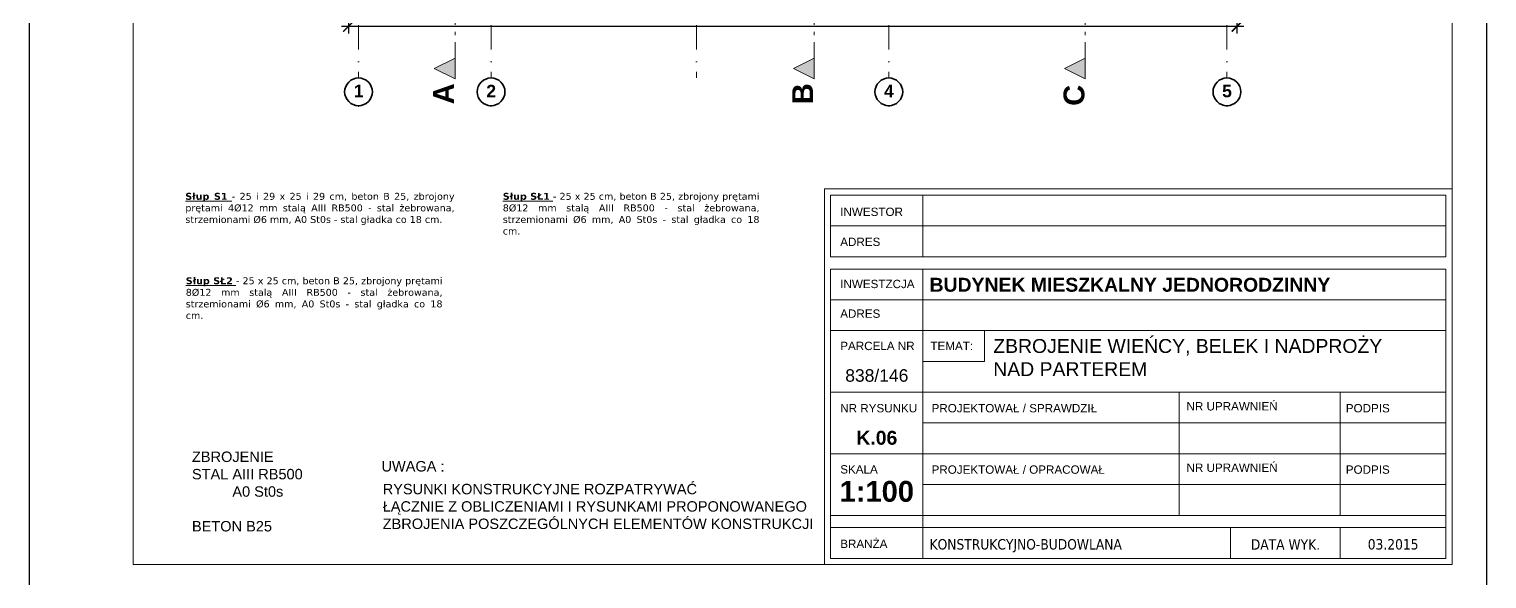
# Model space of a CAD drawing. Header units: millimetres. Extents: x 4647 to 73915, y -13612 to -8141.
# Drawn here: x 26953 to 29053, y -12398 to -11607 of the extents above; entities that cross this region are included whole.
import ezdxf
from ezdxf.enums import TextEntityAlignment as Align

# ---------------------------------------------------------------- set-up
doc = ezdxf.new("R2010")
doc.units = ezdxf.units.MM
doc.linetypes.add('Kropki i Kreski', pattern=[67.027776, 35.277777, -17.638888, 0, -14.111111])
doc.linetypes.add('Przerywana podwójnie', pattern=[47.9, 22.9, -10, 5, -10])
for name, color, linetype, lineweight in [('a_opisy', 252, 'Continuous', 9), ('a_wymiary', 250, 'Continuous', 9), ('Konstrukcja - Siatka mod_Nr_Pióra__1', 7, 'Continuous', 5), ('Konstrukcja - Siatka mod_Nr_Pióra__7', 7, 'Continuous', 35), ('Opisy - Tekst_Nr_Pióra__1', 7, 'Continuous', 13), ('Opisy - Tekst_Nr_Pióra__7', 7, 'Continuous', 35), ('Znaczniki - Przekroje_Nr_Pióra__1', 7, 'Continuous', 5)]:
    doc.layers.add(name, color=color, linetype=linetype, lineweight=lineweight)
for name, color, linetype, lineweight, true_color in [('Konstrukcja - Siatka mod_Nr_Pióra__4', 7, 'Continuous', 5, 0x029e21), ('Opisy - Tekst_Nr_Pióra__2', 7, 'Continuous', 15, 0x7f7f7f), ('Znaczniki - Przekroje_Nr_Pióra__5', 7, 'Continuous', 5, 0x40a5ff)]:
    doc.layers.add(name, color=color, linetype=linetype, lineweight=lineweight, true_color=true_color)
doc.styles.add('GENERATED_STYLE_1', font='arialbd.ttf')
doc.styles.add('GENERATED_STYLE_2', font='tahoma.ttf')
doc.styles.add('GENERATED_STYLE_3', font='arial.ttf')
doc.styles.add('GENERATED_STYLE_4', font='arial.ttf')
doc.styles.get("Standard").update_dxf_attribs({"font": 'arial.ttf'})
doc.dimstyles.new('1-100', dxfattribs={"dimtxt": 13, "dimasz": 15, "dimexe": 10, "dimexo": 20, "dimgap": 5, "dimtad": 1, "dimdec": 1, "dimrnd": 0.5, "dimtxsty": 'Standard', "dimblk": 'ARCHTICK', "dimcen": 0.09, "dimdle": 10, "dimadec": 0, "dimazin": 0, "dimtfac": 1, "dimtdec": 1, "dimtofl": 0, "dimtmove": 0, "dimatfit": 3, "dimfxl": 10, "dimfxlon": 1, "dimtolj": 1, "dimtzin": 0, "dimarcsym": 0})

# ---------------------------------------------------------------- blocks, each defined once
blk = doc.blocks.new('_ArchTick')
at = {"color": 0, "linetype": 'ByBlock', "const_width": 0.15}
blk.add_lwpolyline([(-0.5, -0.5), (0.5, 0.5)], dxfattribs=at)
blk = doc.blocks.new('*D461')
at = {"layer": 'a_wymiary', "color": 0, "lineweight": -2, "transparency": 16777216}
for p, q in [((27412.7, -11588.2), (27412.7, -11613.2)), ((28692.7, -11588.2), (28692.7, -11613.2)), ((28702.7, -11603.2), (27402.7, -11603.2))]:
    blk.add_line(p, q, dxfattribs=at)
at = {"layer": 'DEFPOINTS', "color": 0, "transparency": 16777216}
for p in [(27412.7, -11379.2), (28692.7, -11379.2), (27412.7, -11603.2)]:
    blk.add_point(p, dxfattribs=at)
at = {"layer": 'a_wymiary', "color": 0, "lineweight": -2, "transparency": 16777216, "xscale": 15, "yscale": 15, "zscale": 15, "rotation": 180}
blk.add_blockref('_ArchTick', (27412.7, -11603.2), dxfattribs=at)
at = {"layer": 'a_wymiary', "color": 0, "lineweight": -2, "transparency": 16777216, "xscale": 15, "yscale": 15, "zscale": 15}
blk.add_blockref('_ArchTick', (28692.7, -11603.2), dxfattribs=at)
at = {"layer": 'a_wymiary', "color": 0, "transparency": 16777216, "insert": (28052.7, -11591.5), "char_height": 13, "attachment_point": 5}
blk.add_mtext('\\A1;1280', dxfattribs=at)

msp = doc.modelspace()

# ---------------------------------------------------------------- hatches: boundary and pattern name
at = {"layer": 'Znaczniki - Przekroje_Nr_Pióra__1', "linetype": 'Continuous'}
for points in [[(27566.4, -11678.84), (27566.4, -11648.84), (27536.4, -11663.84)], [(28083.71, -11678.84), (28083.71, -11648.84), (28053.71, -11663.84)], [(28474.04, -11678.84), (28474.04, -11648.84), (28444.04, -11663.84)]]:
    msp.add_hatch(color=256, dxfattribs=at).paths.add_polyline_path(points, flags=0)

# ---------------------------------------------------------------- linework, layer by layer
msp.add_lwpolyline([(26952.72, -12577.97), (29052.72, -12577.97), (29052.72, -9607.97), (26952.72, -9607.97)], close=True)
at = {"layer": 'Konstrukcja - Siatka mod_Nr_Pióra__4', "linetype": 'Kropki i Kreski'}
for p, q in [((27427.22, -10124.5), (27427.22, -11676.33)), ((27618.22, -10124.5), (27618.22, -11676.33)), ((27914.22, -10124.5), (27914.22, -11676.33)), ((28191.22, -10124.5), (28191.22, -11676.33)), ((28678.22, -10124.5), (28678.22, -11676.33)), ((27427.22, -11676.33), (27427.22, -11677.33)), ((27618.22, -11676.33), (27618.22, -11677.33)), ((27914.22, -11676.33), (27914.22, -11677.33)), ((28191.22, -11676.33), (28191.22, -11677.33)), ((28678.22, -11676.33), (28678.22, -11677.33)), ((27427.22, -11718.33), (27427.22, -11717.33)), ((27618.22, -11718.33), (27618.22, -11717.33)), ((28191.22, -11718.33), (28191.22, -11717.33)), ((28678.22, -11718.33), (28678.22, -11717.33))]:
    msp.add_line(p, q, dxfattribs=at)
for p in [(27427.22, -11718.33), (27427.22, -11718.33), (27618.22, -11718.33), (27618.22, -11718.33), (28191.22, -11718.33), (28191.22, -11718.33), (28678.22, -11718.33), (28678.22, -11718.33)]:
    msp.add_point(p, dxfattribs=at)
at = {"layer": 'Konstrukcja - Siatka mod_Nr_Pióra__7', "linetype": 'Continuous'}
for centre in [(27427.22, -11697.33), (27618.22, -11697.33), (28191.22, -11697.33), (28678.22, -11697.33)]:
    msp.add_circle(centre, 20, dxfattribs=at)
at = {"layer": 'Opisy - Tekst_Nr_Pióra__1', "linetype": 'Continuous', "ltscale": 10}
for p, q in [((28240.36, -11846.09), (28240.36, -11934.74)), ((28107.39, -11890.41), (28993.86, -11890.41)), ((28240.36, -11952.46), (28240.36, -12369.1)), ((28107.39, -11996.79), (28993.86, -11996.79)), ((28107.39, -12041.11), (28993.86, -12041.11)), ((28107.39, -12129.76), (28993.86, -12129.76)), ((28609.46, -12129.76), (28609.46, -12307.05)), ((28841.59, -12129.76), (28841.59, -12307.05)), ((28240.36, -12174.08), (28993.86, -12174.08)), ((28107.39, -12218.4), (28993.86, -12218.4)), ((28240.36, -12262.73), (28993.86, -12262.73)), ((28107.39, -12307.05), (28993.86, -12307.05)), ((28107.39, -12324.78), (28993.86, -12324.78)), ((28683.59, -12324.78), (28683.59, -12369.1)), ((28841.59, -12324.78), (28841.59, -12369.1))]:
    msp.add_line(p, q, dxfattribs=at)
at = {"layer": 'Opisy - Tekst_Nr_Pióra__1', "linetype": 'Continuous', "ltscale": 10, "flags": 128}
for points in [[(29002.72, -12377.97), (27102.72, -12377.97), (27102.72, -9657.97), (29002.72, -9657.97)], [(28098.53, -11837.22), (29002.72, -11837.22), (29002.72, -12377.97), (28098.53, -12377.97)], [(28993.86, -11934.74), (28107.39, -11934.74), (28107.39, -11846.09), (28993.86, -11846.09)], [(28107.39, -11952.46), (28993.86, -11952.46), (28993.86, -12369.1), (28107.39, -12369.1)]]:
    msp.add_lwpolyline(points, close=True, dxfattribs=at)
msp.add_lwpolyline([(28240.36, -12085.43), (28329.01, -12085.43), (28329.01, -12041.11)], dxfattribs=at)
at = {"layer": 'Znaczniki - Przekroje_Nr_Pióra__1', "linetype": 'Continuous'}
for p, q in [((27566.4, -11648.84), (27536.4, -11663.84)), ((27566.4, -11678.84), (27566.4, -11648.84)), ((28083.71, -11648.84), (28053.71, -11663.84)), ((28083.71, -11678.84), (28083.71, -11648.84)), ((28474.04, -11648.84), (28444.04, -11663.84)), ((28474.04, -11678.84), (28474.04, -11648.84)), ((27536.4, -11663.84), (27566.4, -11678.84)), ((28053.71, -11663.84), (28083.71, -11678.84)), ((28444.04, -11663.84), (28474.04, -11678.84))]:
    msp.add_line(p, q, dxfattribs=at)
at = {"layer": 'Znaczniki - Przekroje_Nr_Pióra__5', "linetype": 'Przerywana podwójnie'}
for p, q in [((27566.4, -11648.84), (27566.4, -10380.23)), ((28083.71, -11648.84), (28083.71, -10380.23)), ((28474.04, -11648.84), (28474.04, -10380.23))]:
    msp.add_line(p, q, dxfattribs=at)

# ---------------------------------------------------------------- texts
at = {"layer": 'a_opisy', "attachment_point": 1}
for s, insert, char_height, width in [('\\pxqj;{\\fVerdana|b1|i0|c238|p34;\\H0.83333x;\\L\\C0;Słup S1\\fVerdana|b0|i0|c238|p34;\\l - 25 i 29 x 25 i 29 cm, beton B 25, zbrojony prętami 4\\fVerdana|b0|i0|c0|p34;Ø1\\fVerdana|b0|i0|c238|p34;2 mm stalą AIII RB500\\fVerdana Baltic|b0|i0|c186|p34; - stal żebrowana, strzemionami Ø6 mm, A0 St0s - stal gładka\\fVerdana|b0|i0|c238|p34; co 18 cm.}', (27177.73, -11842.77), 12, 386.6768), ('\\pxl1.5,qj;{\\fVerdana|b1|i0|c238|p34;\\H0.83333x;\\L\\C0;Słup SŁ1\\fVerdana|b0|i0|c238|p34;\\l - 25 x 25 cm, beton B 25, zbrojony prętami 8\\fVerdana|b0|i0|c0|p34;Ø1\\fVerdana|b0|i0|c238|p34;2\\fVerdana Baltic|b0|i0|c186|p34; mm stalą AIII RB500 - stal żebrowana, strzemionami Ø6 mm, A0 St0s - stal gładka co \\fVerdana|b0|i0|c238|p34;18 cm.}', (27617.03, -11842.77), 12, 386.6768), ('\\pxl1.5,qj;{\\fVerdana|b1|i0|c238|p34;\\H0.83333x;\\L\\C0;Słup SŁ2\\fVerdana|b0|i0|c238|p34;\\l - 25 x 25 cm, beton B 25\\fVerdana Baltic|b0|i0|c186|p34;, zbrojony prętami 8Ø12 mm stalą AIII RB500 - stal żebrowana, strzemionami Ø6 mm, A0 St0s - stal gładka co 18 cm.}', (27160.36, -11964.34), 12, 386.6768), ('ZBROJENIE \\PSTAL AIII RB500 \\P          A0 St0s\\P\\PBETON B25', (27187.27, -12215.21), 15, 319.2534), ('{\\fArial|b0|i0|c238|p34;UWAGA : }', (27460.29, -12228.94), 15, 143.2927), ('{\\fArial|b0|i0|c238|p34;RYSUNKI KONSTRUKCYJNE ROZPATRYWAĆ \\PŁĄCZNIE Z OBLICZENIAMI I RYSUNKAMI PROPONOWANEGO \\PZBROJENIA POSZCZEGÓLNYCH ELEMENTÓW KONSTRUKCJI}', (27462.06, -12261.71), 15, 697.4454)]:
    msp.add_mtext(s, dxfattribs=dict(at, insert=insert, char_height=char_height, width=width))
at = {"layer": 'Konstrukcja - Siatka mod_Nr_Pióra__1', "style": 'GENERATED_STYLE_1'}
for tag, text, p in [('1', '1', (27420.39, -11710.62)), ('2', '2', (27611.39, -11710.62)), ('4', '4', (28184.39, -11710.62)), ('5', '5', (28671.39, -11710.62))]:
    msp.add_attdef(tag, text=text, height=18, dxfattribs=at).set_placement(p, align=Align.BOTTOM_LEFT)
at = {"layer": 'Opisy - Tekst_Nr_Pióra__2', "linetype": 'Continuous', "char_height": 12, "attachment_point": 1, "style": 'GENERATED_STYLE_4'}
for s, insert in [('{INWESTOR}', (28121.21, -11864.04)), ('{ADRES}', (28121.21, -11907.26)), ('{INWESTZCJA}', (28121.21, -11967.92)), ('{ADRES}', (28121.21, -12010.66)), ('{PARCELA NR}', (28121.21, -12057.11)), ('{TEMAT:}', (28251.13, -12057.2)), ('{NR RYSUNKU}', (28121.21, -12146.79)), ('{PROJEKTOWAŁ / SPRAWDZIŁ}', (28252.79, -12146.79)), ('{NR UPRAWNIEŃ}', (28620.03, -12144.03)), ('{PODPIS}', (28849.52, -12146.79)), ('{SKALA}', (28121.21, -12234.83)), ('{PROJEKTOWAŁ / OPRACOWAŁ}', (28252.79, -12235.19)), ('{NR UPRAWNIEŃ}', (28620.03, -12232.43)), ('{PODPIS}', (28849.52, -12235.19)), ('{BRANŻA}', (28121.21, -12342.08))]:
    msp.add_mtext(s, dxfattribs=dict(at, insert=insert))
at = {"layer": 'Opisy - Tekst_Nr_Pióra__7', "linetype": 'Continuous'}
for s, insert, char_height, attachment_point, style in [('{BUDYNEK MIESZKALNY JEDNORODZINNY}', (28249.83, -11965.09), 20, 1, 'GENERATED_STYLE_1'), ('{\\fArial|b0|i0|c238|p34;\\C70;ZBROJENIE WIEŃCY, BELEK I NADPROŻY\\PNAD PARTEREM}', (28341.64, -12053.23), 20, 1, 'GENERATED_STYLE_1'), ('{838/146}', (28173.88, -12114.92), 18, 8, 'GENERATED_STYLE_3'), ('K.06', (28173.88, -12205.66), 20, 8, 'GENERATED_STYLE_1'), ('{1:100}', (28173.88, -12287.93), 30, 8, 'GENERATED_STYLE_1'), ('KONSTRUKCYJNO-BUDOWLANA', (28249.86, -12341.23), 15, 1, 'GENERATED_STYLE_2'), ('{DATA WYK.}', (28762.59, -12341.49), 15, 2, 'GENERATED_STYLE_2'), ('{03.2015}', (28917.72, -12341.23), 15, 2, 'GENERATED_STYLE_2')]:
    msp.add_mtext(s, dxfattribs=dict(at, insert=insert, char_height=char_height, attachment_point=attachment_point, style=style))
at = {"layer": 'Znaczniki - Przekroje_Nr_Pióra__1', "linetype": 'Continuous', "char_height": 30, "attachment_point": 7, "rotation": 90, "style": 'GENERATED_STYLE_1'}
for s, insert in [('{A}', (27564.69, -11715.27)), ('{B}', (28082, -11715.27)), ('{C}', (28473.35, -11717.47))]:
    msp.add_mtext(s, dxfattribs=dict(at, insert=insert))

# ---------------------------------------------------------------- dimensions: what is measured, and where the dimension line sits
at = {"layer": 'a_wymiary'}
dim = msp.add_linear_dim(base=(27412.72, -11603.18), p1=(28692.72, -11379.23), p2=(27412.72, -11379.23), dimstyle='1-100', override={"dimfxl": 15}, dxfattribs=at)
dim.commit()
dim.dimension.update_dxf_attribs({"geometry": '*D461', "text_midpoint": (28052.72, -11591.54)})

doc.saveas('drawing.dxf')
